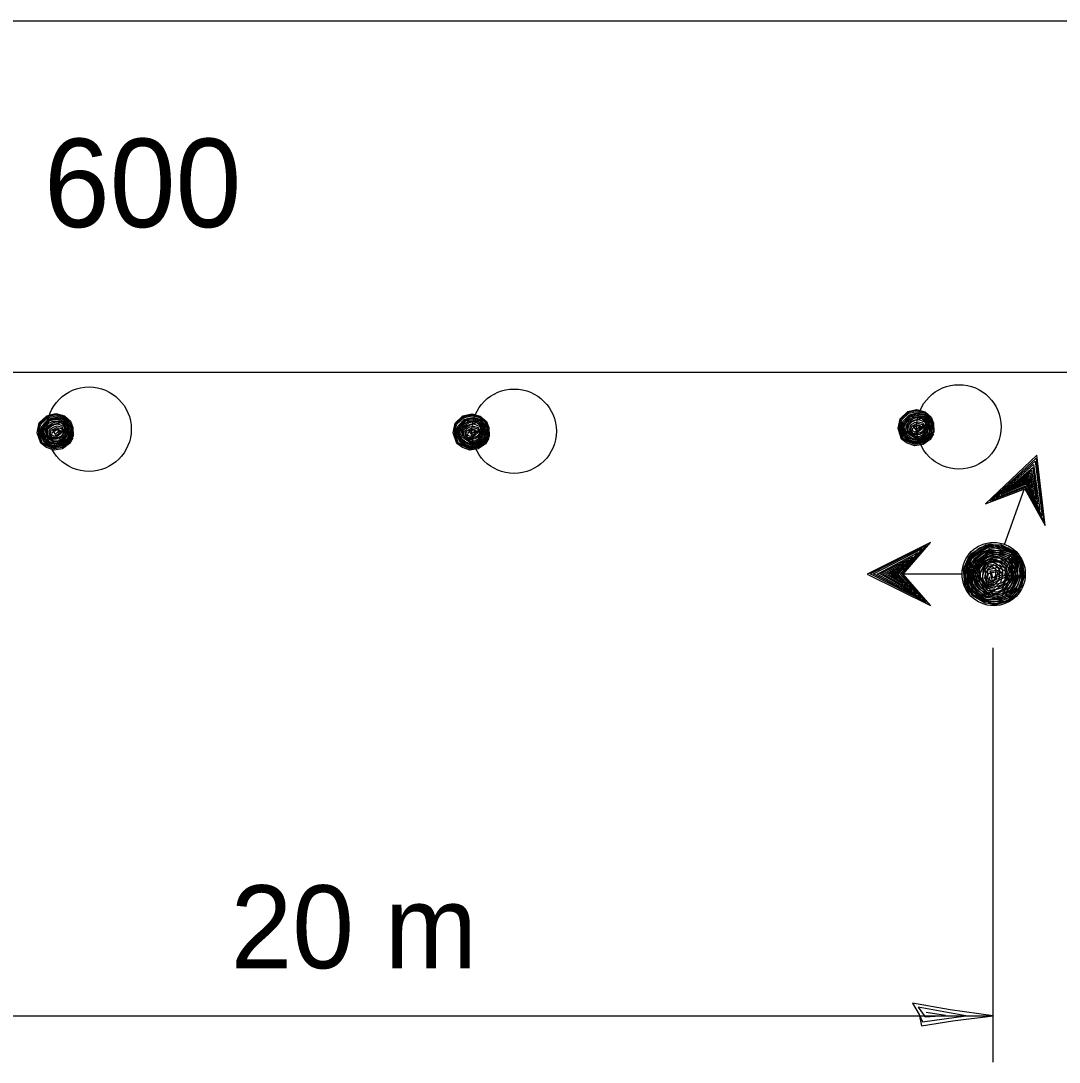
# Model space of a CAD drawing. Extents: x 52832 to 54215, y 64481 to 66497.
# Drawn here: x 53043.09 to 53069.15, y 64820.13 to 64846.27 of the extents above; entities that cross this region are included whole.
import ezdxf

# ---------------------------------------------------------------- set-up
doc = ezdxf.new("R2010")
doc.units = 0
for name, color, linetype in [('Alignment_EX_20 Baseline', 7, 'Continuous'), ('Design_EX_Roadway Dimensions', 7, 'Continuous'), ('Design_PR_EOP', 7, 'Continuous'), ('Stage_Construction Traffic Control', 7, 'Continuous')]:
    doc.layers.add(name, color=color, linetype=linetype)

msp = doc.modelspace()

# ---------------------------------------------------------------- linework, layer by layer
at = {"layer": 'Alignment_EX_20 Baseline'}
msp.add_line((52896.149, 64846.27), (53087.291, 64846.27), dxfattribs=at)
at = {"layer": 'Design_EX_Roadway Dimensions'}
for p, q in [((53067.486, 64830.534), (53067.486, 64820.131)), ((53037.368, 64821.296), (53057.106, 64821.296)), ((53037.565, 64821.296), (53067.486, 64821.296))]:
    msp.add_line(p, q, dxfattribs=at)
msp.add_lwpolyline([(53065.63, 64821.324), (53065.693, 64821.046), (53066.476, 64821.167), (53067.487, 64821.297), (53066.409, 64821.444), (53065.465, 64821.609), (53065.63, 64821.324), (53065.714, 64821.141), (53066.807, 64821.297), (53065.612, 64821.508), (53065.788, 64821.272), (53066.291, 64821.304), (53065.807, 64821.378)], dxfattribs=at)
at = {"layer": 'Design_PR_EOP'}
msp.add_line((52896.149, 64837.447), (53409.06, 64837.447), dxfattribs=at)
at = {"layer": 'Stage_Construction Traffic Control'}
for p, q in [((53068.589, 64835.369), (53067.301, 64834.148)), ((53068.794, 64833.605), (53068.589, 64835.369)), ((53067.301, 64834.148), (53068.281, 64834.521)), ((53067.773, 64833.128), (53068.272, 64834.502)), ((53068.281, 64834.52), (53068.794, 64833.605)), ((53065.914, 64833.178), (53064.327, 64832.383)), ((53065.23, 64832.383), (53065.914, 64833.178)), ((53064.327, 64832.383), (53065.914, 64831.59)), ((53065.914, 64831.59), (53065.229, 64832.383)), ((53066.71, 64832.382), (53065.25, 64832.382))]:
    msp.add_line(p, q, dxfattribs=at)
for points in [[(53065.997, 64835.906), (53065.909, 64835.764), (53065.732, 64835.635), (53065.523, 64835.602), (53065.334, 64835.667), (53065.193, 64835.772), (53065.105, 64836.035), (53065.154, 64836.283), (53065.347, 64836.465), (53065.567, 64836.516), (53065.782, 64836.459), (53065.935, 64836.323), (53065.997, 64836.171), (53066.003, 64835.954), (53065.896, 64835.793), (53065.731, 64835.667), (53065.534, 64835.632), (53065.392, 64835.684), (53065.218, 64835.772), (53065.157, 64835.942), (53065.127, 64836.115), (53065.17, 64836.269), (53065.359, 64836.445), (53065.57, 64836.494), (53065.779, 64836.444), (53065.922, 64836.313), (53065.974, 64836.165), (53065.982, 64835.956), (53065.878, 64835.804), (53065.724, 64835.696), (53065.528, 64835.654), (53065.362, 64835.717), (53065.229, 64835.786), (53065.184, 64835.951), (53065.145, 64836.1), (53065.197, 64836.252), (53065.376, 64836.42), (53065.577, 64836.463), (53065.777, 64836.422), (53065.904, 64836.295), (53065.958, 64836.161), (53065.94, 64835.956), (53065.864, 64835.825), (53065.706, 64835.707), (53065.52, 64835.681), (53065.366, 64835.735), (53065.268, 64835.808), (53065.216, 64835.936), (53065.17, 64836.094), (53065.226, 64836.212), (53065.387, 64836.384), (53065.584, 64836.426), (53065.774, 64836.39), (53065.888, 64836.263), (53065.946, 64836.151), (53065.909, 64835.969), (53065.843, 64835.843), (53065.688, 64835.731), (53065.52, 64835.704), (53065.379, 64835.756), (53065.286, 64835.832), (53065.237, 64835.962), (53065.2, 64836.091), (53065.254, 64836.196), (53065.401, 64836.356), (53065.584, 64836.404), (53065.764, 64836.368), (53065.875, 64836.25), (53065.904, 64836.13), (53065.889, 64835.971), (53065.842, 64835.865), (53065.674, 64835.754), (53065.533, 64835.739), (53065.394, 64835.783), (53065.312, 64835.85), (53065.254, 64835.976), (53065.232, 64836.094), (53065.281, 64836.184), (53065.422, 64836.34), (53065.595, 64836.374), (53065.766, 64836.337), (53065.853, 64836.241), (53065.878, 64836.109), (53065.854, 64835.983), (53065.814, 64835.89), (53065.669, 64835.775), (53065.535, 64835.76), (53065.422, 64835.804), (53065.347, 64835.861), (53065.29, 64835.924), (53065.27, 64835.978), (53065.258, 64836.075), (53065.311, 64836.175), (53065.395, 64836.273), (53065.478, 64836.322), (53065.614, 64836.334), (53065.738, 64836.32), (53065.842, 64836.216), (53065.85, 64836.109), (53065.824, 64835.982), (53065.761, 64835.878)], [(53044.398, 64835.802), (53044.31, 64835.659), (53044.133, 64835.53), (53043.924, 64835.496), (53043.735, 64835.563), (53043.592, 64835.667), (53043.505, 64835.929), (53043.555, 64836.177), (53043.748, 64836.359), (53043.968, 64836.411), (53044.183, 64836.355), (53044.336, 64836.218), (53044.396, 64836.065), (53044.403, 64835.85), (53044.297, 64835.689), (53044.131, 64835.563), (53043.935, 64835.527), (53043.792, 64835.578), (53043.617, 64835.668), (53043.556, 64835.836), (53043.529, 64836.011), (53043.572, 64836.164), (53043.76, 64836.341), (53043.971, 64836.388), (53044.179, 64836.34), (53044.322, 64836.209), (53044.375, 64836.061), (53044.383, 64835.851), (53044.279, 64835.7), (53044.124, 64835.591), (53043.93, 64835.549), (53043.763, 64835.611), (53043.63, 64835.681), (53043.585, 64835.847), (53043.545, 64835.994), (53043.597, 64836.148), (53043.777, 64836.316), (53043.975, 64836.359), (53044.176, 64836.316), (53044.304, 64836.19), (53044.36, 64836.057), (53044.342, 64835.851), (53044.264, 64835.721), (53044.107, 64835.603), (53043.921, 64835.577), (53043.766, 64835.629), (53043.667, 64835.704), (53043.617, 64835.831), (53043.57, 64835.989), (53043.627, 64836.107), (53043.788, 64836.279), (53043.985, 64836.32), (53044.174, 64836.286), (53044.287, 64836.158), (53044.347, 64836.047), (53044.31, 64835.864), (53044.244, 64835.738), (53044.088, 64835.627), (53043.92, 64835.599), (53043.778, 64835.652), (53043.687, 64835.727), (53043.638, 64835.857), (53043.601, 64835.986), (53043.655, 64836.09), (53043.802, 64836.251), (53043.985, 64836.298), (53044.164, 64836.262), (53044.276, 64836.146), (53044.304, 64836.025), (53044.29, 64835.865), (53044.242, 64835.761), (53044.074, 64835.649), (53043.934, 64835.635), (53043.794, 64835.679), (53043.713, 64835.745), (53043.653, 64835.872), (53043.631, 64835.989), (53043.681, 64836.079), (53043.821, 64836.234), (53043.996, 64836.27), (53044.165, 64836.233), (53044.254, 64836.136), (53044.279, 64836.004), (53044.256, 64835.878), (53044.214, 64835.786), (53044.07, 64835.67), (53043.936, 64835.654), (53043.823, 64835.7), (53043.748, 64835.756), (53043.691, 64835.82), (53043.671, 64835.874), (53043.659, 64835.971), (53043.712, 64836.071), (53043.796, 64836.169), (53043.878, 64836.216), (53044.014, 64836.23), (53044.139, 64836.215), (53044.242, 64836.111), (53044.251, 64836.004), (53044.224, 64835.876), (53044.163, 64835.774)], [(53054.836, 64835.796), (53054.748, 64835.654), (53054.571, 64835.525), (53054.362, 64835.492), (53054.173, 64835.556), (53054.032, 64835.661), (53053.944, 64835.925), (53053.993, 64836.172), (53054.186, 64836.355), (53054.408, 64836.406), (53054.621, 64836.349), (53054.774, 64836.214), (53054.835, 64836.061), (53054.842, 64835.845), (53054.735, 64835.684), (53054.569, 64835.556), (53054.373, 64835.521), (53054.232, 64835.574), (53054.057, 64835.663), (53053.996, 64835.832), (53053.967, 64836.005), (53054.011, 64836.158), (53054.198, 64836.336), (53054.409, 64836.383), (53054.619, 64836.334), (53054.762, 64836.205), (53054.813, 64836.055), (53054.821, 64835.847), (53054.717, 64835.696), (53054.563, 64835.586), (53054.369, 64835.545), (53054.201, 64835.607), (53054.068, 64835.675), (53054.024, 64835.843), (53053.985, 64835.99), (53054.036, 64836.144), (53054.215, 64836.312), (53054.415, 64836.355), (53054.616, 64836.312), (53054.745, 64836.186), (53054.798, 64836.053), (53054.781, 64835.847), (53054.702, 64835.717), (53054.547, 64835.598), (53054.361, 64835.571), (53054.205, 64835.625), (53054.107, 64835.7), (53054.055, 64835.826), (53054.008, 64835.983), (53054.065, 64836.103), (53054.226, 64836.275), (53054.423, 64836.316), (53054.613, 64836.282), (53054.727, 64836.154), (53054.785, 64836.043), (53054.748, 64835.86), (53054.684, 64835.734), (53054.527, 64835.623), (53054.359, 64835.595), (53054.218, 64835.648), (53054.126, 64835.722), (53054.076, 64835.853), (53054.04, 64835.982), (53054.093, 64836.086), (53054.24, 64836.247), (53054.424, 64836.293), (53054.603, 64836.257), (53054.714, 64836.141), (53054.745, 64836.021), (53054.728, 64835.863), (53054.681, 64835.757), (53054.513, 64835.645), (53054.373, 64835.631), (53054.233, 64835.675), (53054.153, 64835.739), (53054.093, 64835.868), (53054.071, 64835.983), (53054.121, 64836.075), (53054.261, 64836.229), (53054.434, 64836.265), (53054.605, 64836.229), (53054.692, 64836.13), (53054.717, 64836), (53054.694, 64835.874), (53054.653, 64835.781), (53054.508, 64835.666), (53054.374, 64835.65), (53054.261, 64835.696), (53054.186, 64835.752), (53054.129, 64835.815), (53054.11, 64835.869), (53054.098, 64835.967), (53054.15, 64836.066), (53054.234, 64836.165), (53054.318, 64836.212), (53054.454, 64836.226), (53054.578, 64836.211), (53054.681, 64836.107), (53054.691, 64835.999), (53054.663, 64835.871), (53054.601, 64835.768)], [(53065.761, 64835.878), (53065.657, 64835.796), (53065.53, 64835.792), (53065.408, 64835.869), (53065.338, 64835.917), (53065.297, 64835.99), (53065.304, 64836.076), (53065.33, 64836.158), (53065.401, 64836.229), (53065.499, 64836.294), (53065.589, 64836.312), (53065.681, 64836.308), (53065.745, 64836.252), (53065.842, 64836.115), (53065.786, 64835.974), (53065.709, 64835.872), (53065.628, 64835.828), (53065.515, 64835.826), (53065.422, 64835.899), (53065.361, 64835.976), (53065.359, 64836.051), (53065.38, 64836.137), (53065.451, 64836.201), (53065.538, 64836.243), (53065.621, 64836.261), (53065.764, 64836.201), (53065.814, 64836.109), (53065.766, 64836.011), (53065.72, 64835.929), (53065.65, 64835.883), (53065.528, 64835.864), (53065.444, 64835.885), (53065.38, 64835.926), (53065.347, 64835.971), (53065.333, 64836.098), (53065.363, 64836.151), (53065.438, 64836.218), (53065.537, 64836.258), (53065.632, 64836.277), (53065.706, 64836.294), (53065.773, 64836.266), (53065.824, 64836.204), (53065.767, 64836.105), (53065.76, 64836.022), (53065.7, 64835.951), (53065.578, 64835.894), (53065.473, 64835.886), (53065.416, 64835.94), (53065.399, 64835.999), (53065.404, 64836.075), (53065.435, 64836.137), (53065.523, 64836.186), (53065.606, 64836.208), (53065.728, 64836.175), (53065.746, 64836.128), (53065.738, 64836.054), (53065.641, 64835.975), (53065.559, 64835.91), (53065.472, 64835.922), (53065.435, 64835.975), (53065.431, 64836.035), (53065.456, 64836.101), (53065.595, 64836.172), (53065.717, 64836.14), (53065.718, 64836.075), (53065.635, 64836.003), (53065.534, 64835.943), (53065.47, 64835.976), (53065.474, 64836.046), (53065.585, 64836.105), (53065.667, 64836.111), (53065.555, 64835.993), (53065.533, 64836.04), (53065.494, 64836.093), (53065.613, 64836.129), (53065.693, 64836.083), (53065.623, 64836.03)], [(53044.163, 64835.774), (53044.059, 64835.692), (53043.931, 64835.686), (53043.809, 64835.765), (53043.738, 64835.813), (53043.699, 64835.886), (53043.703, 64835.972), (53043.73, 64836.053), (53043.8, 64836.123), (53043.9, 64836.189), (53043.989, 64836.208), (53044.081, 64836.204), (53044.145, 64836.147), (53044.243, 64836.011), (53044.186, 64835.868), (53044.108, 64835.767), (53044.029, 64835.722), (53043.914, 64835.722), (53043.821, 64835.793), (53043.762, 64835.871), (53043.759, 64835.947), (53043.781, 64836.033), (53043.85, 64836.096), (53043.939, 64836.137), (53044.022, 64836.157), (53044.164, 64836.096), (53044.214, 64836.004), (53044.165, 64835.906), (53044.121, 64835.825), (53044.05, 64835.779), (53043.928, 64835.759), (53043.843, 64835.781), (53043.781, 64835.822), (53043.748, 64835.865), (53043.734, 64835.993), (53043.764, 64836.047), (53043.839, 64836.112), (53043.938, 64836.153), (53044.034, 64836.173), (53044.107, 64836.189), (53044.172, 64836.162), (53044.224, 64836.1), (53044.168, 64836.001), (53044.161, 64835.917), (53044.102, 64835.846), (53043.978, 64835.789), (53043.874, 64835.782), (53043.817, 64835.836), (53043.8, 64835.894), (53043.805, 64835.969), (53043.835, 64836.032), (53043.924, 64836.082), (53044.007, 64836.103), (53044.129, 64836.071), (53044.147, 64836.023), (53044.139, 64835.949), (53044.042, 64835.871), (53043.96, 64835.804), (53043.873, 64835.817), (53043.835, 64835.869), (53043.832, 64835.929), (53043.856, 64835.996), (53043.996, 64836.066), (53044.117, 64836.035), (53044.12, 64835.971), (53044.036, 64835.897), (53043.935, 64835.839), (53043.87, 64835.871), (53043.875, 64835.94), (53043.986, 64836.001), (53044.068, 64836.005), (53043.956, 64835.889), (53043.934, 64835.936), (53043.895, 64835.989), (53044.013, 64836.025), (53044.095, 64835.978), (53044.024, 64835.925)], [(53054.601, 64835.768), (53054.497, 64835.688), (53054.37, 64835.682), (53054.247, 64835.76), (53054.176, 64835.808), (53054.137, 64835.882), (53054.141, 64835.968), (53054.169, 64836.047), (53054.24, 64836.119), (53054.338, 64836.184), (53054.429, 64836.202), (53054.52, 64836.2), (53054.583, 64836.143), (53054.681, 64836.005), (53054.626, 64835.864), (53054.548, 64835.763), (53054.469, 64835.717), (53054.354, 64835.717), (53054.261, 64835.788), (53054.201, 64835.867), (53054.198, 64835.942), (53054.221, 64836.029), (53054.288, 64836.091), (53054.377, 64836.134), (53054.461, 64836.151), (53054.605, 64836.091), (53054.653, 64835.999), (53054.605, 64835.9), (53054.56, 64835.821), (53054.49, 64835.774), (53054.368, 64835.754), (53054.283, 64835.775), (53054.221, 64835.817), (53054.186, 64835.861), (53054.172, 64835.989), (53054.202, 64836.043), (53054.277, 64836.108), (53054.376, 64836.148), (53054.472, 64836.169), (53054.545, 64836.184), (53054.612, 64836.158), (53054.663, 64836.096), (53054.606, 64835.997), (53054.599, 64835.912), (53054.54, 64835.842), (53054.417, 64835.785), (53054.312, 64835.778), (53054.255, 64835.831), (53054.239, 64835.89), (53054.243, 64835.964), (53054.275, 64836.028), (53054.362, 64836.076), (53054.445, 64836.098), (53054.569, 64836.066), (53054.585, 64836.018), (53054.578, 64835.944), (53054.48, 64835.865), (53054.399, 64835.8), (53054.312, 64835.813), (53054.275, 64835.864), (53054.27, 64835.925), (53054.295, 64835.99), (53054.436, 64836.061), (53054.555, 64836.032), (53054.558, 64835.967), (53054.474, 64835.892), (53054.374, 64835.835), (53054.309, 64835.865), (53054.313, 64835.936), (53054.424, 64835.997), (53054.506, 64836.001), (53054.394, 64835.885), (53054.372, 64835.932), (53054.333, 64835.983), (53054.452, 64836.019), (53054.534, 64835.974), (53054.462, 64835.921)], [(53067.405, 64834.212), (53068.568, 64835.295), (53068.758, 64833.719), (53068.29, 64834.553), (53067.448, 64834.228), (53068.54, 64835.219), (53068.716, 64833.843), (53068.303, 64834.586), (53067.562, 64834.3), (53068.503, 64835.134), (53068.658, 64833.983), (53068.321, 64834.636), (53067.69, 64834.378), (53068.482, 64835.058), (53068.603, 64834.14), (53068.329, 64834.66), (53067.816, 64834.45), (53068.451, 64834.994), (53068.56, 64834.267), (53068.342, 64834.692), (53067.935, 64834.515), (53068.426, 64834.923), (53068.506, 64834.399), (53068.356, 64834.711), (53068.063, 64834.592), (53068.403, 64834.861), (53068.464, 64834.547), (53068.361, 64834.726), (53068.21, 64834.676), (53068.378, 64834.804), (53068.414, 64834.665), (53068.357, 64834.736), (53068.306, 64834.731), (53068.367, 64834.762), (53068.377, 64834.732)], [(53065.818, 64831.666), (53064.402, 64832.389), (53065.818, 64833.106), (53065.195, 64832.382), (53065.788, 64831.701), (53064.484, 64832.389), (53065.717, 64833.024), (53065.159, 64832.382), (53065.681, 64831.783), (53064.577, 64832.382), (53065.606, 64832.921), (53065.107, 64832.382), (53065.564, 64831.877), (53064.654, 64832.389), (53065.477, 64832.816), (53065.082, 64832.382), (53065.453, 64831.971), (53064.725, 64832.382), (53065.372, 64832.731), (53065.047, 64832.382), (53065.352, 64832.06), (53064.8, 64832.382), (53065.266, 64832.636), (53065.023, 64832.389), (53065.236, 64832.154), (53064.867, 64832.382), (53065.141, 64832.547), (53065.008, 64832.389), (53065.107, 64832.264), (53064.929, 64832.378), (53065.047, 64832.46), (53065, 64832.382), (53065.023, 64832.335), (53064.972, 64832.382), (53064.997, 64832.401)], [(53066.899, 64831.888), (53066.776, 64832.139), (53066.749, 64832.507), (53066.887, 64832.83), (53067.146, 64833.038), (53067.419, 64833.145), (53067.867, 64833.039), (53068.177, 64832.752), (53068.264, 64832.314), (53068.139, 64831.96), (53067.872, 64831.706), (53067.546, 64831.61), (53067.274, 64831.66), (53066.96, 64831.841), (53066.83, 64832.135), (53066.799, 64832.479), (53066.918, 64832.787), (53067.121, 64832.942), (53067.398, 64833.113), (53067.69, 64833.046), (53067.962, 64832.934), (53068.141, 64832.738), (53068.224, 64832.315), (53068.106, 64831.975), (53067.851, 64831.721), (53067.543, 64831.635), (53067.286, 64831.694), (53066.984, 64831.866), (53066.863, 64832.147), (53066.845, 64832.462), (53066.957, 64832.773), (53067.19, 64832.956), (53067.408, 64833.082), (53067.68, 64832.996), (53067.923, 64832.927), (53068.098, 64832.713), (53068.177, 64832.315), (53068.059, 64831.993), (53067.826, 64831.751), (53067.53, 64831.68), (53067.296, 64831.719), (53067.017, 64831.924), (53066.902, 64832.152), (53066.875, 64832.476), (53067.002, 64832.761), (53067.214, 64832.934), (53067.41, 64833.009), (53067.632, 64832.967), (53067.894, 64832.894), (53068.012, 64832.711), (53068.116, 64832.329), (53068.001, 64832.014), (53067.781, 64831.778), (53067.503, 64831.73), (53067.292, 64831.745), (53067.066, 64831.959), (53066.946, 64832.161), (53066.925, 64832.48), (53067.035, 64832.744), (53067.235, 64832.897), (53067.421, 64832.96), (53067.651, 64832.916), (53067.866, 64832.852), (53067.962, 64832.683), (53068.066, 64832.333), (53067.964, 64832.038), (53067.756, 64831.813), (53067.496, 64831.759), (53067.297, 64831.823), (53067.089, 64831.986), (53066.98, 64832.145), (53066.971, 64832.482), (53067.072, 64832.694), (53067.258, 64832.852), (53067.423, 64832.906), (53067.655, 64832.88), (53067.841, 64832.808), (53067.927, 64832.658), (53068.02, 64832.324), (53067.915, 64832.045), (53067.712, 64831.838), (53067.5, 64831.798), (53067.29, 64831.877), (53067.135, 64832.027), (53067.041, 64832.167), (53067.004, 64832.469), (53067.1, 64832.672), (53067.263, 64832.794), (53067.407, 64832.849), (53067.547, 64832.874), (53067.641, 64832.854), (53067.792, 64832.786), (53067.887, 64832.623), (53067.949, 64832.415), (53067.944, 64832.256), (53067.844, 64832.054), (53067.713, 64831.891), (53067.475, 64831.838), (53067.314, 64831.917), (53067.16, 64832.071), (53067.066, 64832.25)], [(53068.175, 64831.985), (53067.981, 64831.783), (53067.645, 64831.633), (53067.294, 64831.651), (53067.01, 64831.824), (53066.816, 64832.043), (53066.762, 64832.501), (53066.927, 64832.89), (53067.308, 64833.121), (53067.683, 64833.125), (53068.014, 64832.96), (53068.216, 64832.687), (53068.261, 64832.415), (53068.199, 64832.059), (53067.967, 64831.835), (53067.654, 64831.688), (53067.324, 64831.695), (53067.109, 64831.832), (53066.853, 64832.035), (53066.816, 64832.332), (53066.828, 64832.626), (53066.952, 64832.86), (53067.321, 64833.084), (53067.68, 64833.089), (53068.006, 64832.935), (53068.192, 64832.676), (53068.225, 64832.415), (53068.167, 64832.072), (53067.944, 64831.862), (53067.654, 64831.737), (53067.324, 64831.737), (53067.071, 64831.893), (53066.878, 64832.054), (53066.866, 64832.34), (53066.849, 64832.591), (53066.989, 64832.829), (53067.337, 64833.039), (53067.68, 64833.039), (53067.988, 64832.902), (53068.155, 64832.65), (53068.199, 64832.415), (53068.1, 64832.084), (53067.927, 64831.898), (53067.63, 64831.762), (53067.321, 64831.783), (53067.085, 64831.923), (53066.948, 64832.081), (53066.91, 64832.304), (53066.889, 64832.576), (53067.021, 64832.749), (53067.344, 64832.977), (53067.68, 64832.977), (53067.977, 64832.852), (53068.117, 64832.605), (53068.175, 64832.403), (53068.052, 64832.117), (53067.902, 64831.935), (53067.609, 64831.807), (53067.324, 64831.82), (53067.113, 64831.956), (53066.989, 64832.109), (53066.952, 64832.34), (53066.939, 64832.564), (53067.064, 64832.712), (53067.358, 64832.928), (53067.67, 64832.935), (53067.952, 64832.816), (53068.092, 64832.589), (53068.1, 64832.382), (53068.017, 64832.129), (53067.906, 64831.973), (53067.593, 64831.849), (53067.358, 64831.873), (53067.146, 64831.993), (53067.039, 64832.129), (53066.985, 64832.357), (53066.989, 64832.555), (53067.1, 64832.687), (53067.382, 64832.89), (53067.68, 64832.885), (53067.944, 64832.766), (53068.055, 64832.58), (53068.052, 64832.357), (53067.964, 64832.158), (53067.865, 64832.023), (53067.593, 64831.885), (53067.369, 64831.906), (53067.2, 64832.017), (53067.097, 64832.133), (53067.027, 64832.257), (53067.014, 64832.353), (53067.027, 64832.518), (53067.146, 64832.662), (53067.321, 64832.791), (53067.472, 64832.841), (53067.695, 64832.816), (53067.894, 64832.749), (53068.026, 64832.543), (53068.006, 64832.365), (53067.915, 64832.167), (53067.779, 64832.017)], [(53067.066, 64832.25), (53067.045, 64832.468), (53067.15, 64832.65), (53067.368, 64832.755), (53067.496, 64832.815), (53067.637, 64832.802), (53067.752, 64832.722), (53067.845, 64832.612), (53067.883, 64832.45), (53067.884, 64832.25), (53067.834, 64832.111), (53067.748, 64831.985), (53067.613, 64831.939), (53067.33, 64831.924), (53067.181, 64832.128), (53067.109, 64832.326), (53067.114, 64832.478), (53067.214, 64832.643), (53067.397, 64832.711), (53067.559, 64832.724), (53067.67, 64832.663), (53067.772, 64832.555), (53067.801, 64832.404), (53067.779, 64832.24), (53067.731, 64832.109), (53067.519, 64831.961), (53067.347, 64831.971), (53067.25, 64832.125), (53067.176, 64832.263), (53067.174, 64832.404), (53067.257, 64832.589), (53067.36, 64832.693), (53067.469, 64832.745), (53067.565, 64832.749), (53067.755, 64832.658), (53067.806, 64832.569), (53067.834, 64832.405), (53067.802, 64832.228), (53067.748, 64832.077), (53067.705, 64831.959), (53067.608, 64831.889), (53067.473, 64831.873), (53067.386, 64832.041), (53067.271, 64832.122), (53067.224, 64832.272), (53067.251, 64832.494), (53067.335, 64832.65), (53067.461, 64832.681), (53067.559, 64832.651), (53067.663, 64832.583), (53067.722, 64832.48), (53067.713, 64832.312), (53067.672, 64832.175), (53067.519, 64832.032), (53067.432, 64832.05), (53067.336, 64832.124), (53067.311, 64832.33), (53067.29, 64832.505), (53067.385, 64832.618), (53067.491, 64832.623), (53067.582, 64832.577), (53067.652, 64832.483), (53067.629, 64832.225), (53067.48, 64832.082), (53067.385, 64832.133), (53067.354, 64832.315), (53067.36, 64832.511), (53067.461, 64832.575), (53067.559, 64832.505), (53067.544, 64832.296), (53067.478, 64832.175), (53067.411, 64832.44), (53067.501, 64832.429), (53067.609, 64832.435), (53067.554, 64832.239), (53067.416, 64832.161), (53067.405, 64832.312)], [(53067.779, 64832.017), (53067.58, 64831.923), (53067.373, 64831.96), (53067.2, 64832.129), (53067.1, 64832.228), (53067.064, 64832.365), (53067.1, 64832.501), (53067.171, 64832.626), (53067.311, 64832.718), (53067.498, 64832.787), (53067.645, 64832.787), (53067.794, 64832.749), (53067.883, 64832.638), (53067.994, 64832.378), (53067.853, 64832.167), (53067.691, 64832.031), (53067.547, 64831.985), (53067.358, 64832.023), (53067.232, 64832.171), (53067.163, 64832.319), (53067.183, 64832.444), (53067.25, 64832.576), (53067.382, 64832.655), (53067.543, 64832.691), (53067.683, 64832.691), (53067.894, 64832.543), (53067.944, 64832.378), (53067.833, 64832.233), (53067.729, 64832.117), (53067.597, 64832.067), (53067.394, 64832.081), (53067.261, 64832.142), (53067.175, 64832.228), (53067.138, 64832.315), (53067.158, 64832.526), (53067.225, 64832.605), (53067.369, 64832.687), (53067.547, 64832.718), (53067.708, 64832.718), (53067.833, 64832.718), (53067.931, 64832.65), (53067.994, 64832.53), (53067.865, 64832.39), (53067.827, 64832.254), (53067.704, 64832.158), (53067.484, 64832.109), (53067.311, 64832.133), (53067.238, 64832.242), (53067.232, 64832.344), (53067.261, 64832.465), (53067.337, 64832.555), (53067.498, 64832.605), (53067.641, 64832.612), (53067.827, 64832.518), (53067.841, 64832.43), (53067.804, 64832.315), (53067.618, 64832.221), (53067.461, 64832.142), (53067.324, 64832.192), (53067.282, 64832.29), (53067.294, 64832.39), (53067.358, 64832.489), (53067.609, 64832.555), (53067.794, 64832.465), (53067.779, 64832.357), (53067.618, 64832.267), (53067.432, 64832.204), (53067.337, 64832.278), (53067.369, 64832.394), (53067.572, 64832.451), (53067.708, 64832.43), (53067.482, 64832.278), (53067.461, 64832.365), (53067.419, 64832.465), (53067.622, 64832.48), (53067.741, 64832.378), (53067.604, 64832.315)]]:
    msp.add_lwpolyline(points, dxfattribs=at)
for centre, radius in [((53044.803, 64836.02), 1.059), ((53055.47, 64835.969), 1.059), ((53066.631, 64836.078), 1.059), ((53067.503, 64832.384), 0.794), ((53067.503, 64832.383), 0.794)]:
    msp.add_circle(centre, radius, dxfattribs=at)

# ---------------------------------------------------------------- texts
at = {"layer": 'Design_EX_Roadway Dimensions'}
for s, height, p in [('600', 2.2197, (53043.672, 64841.092)), ('20 m', 2.081, (53048.355, 64822.489))]:
    msp.add_text(s, height=height, dxfattribs=at).set_placement(p)

doc.saveas('drawing.dxf')
